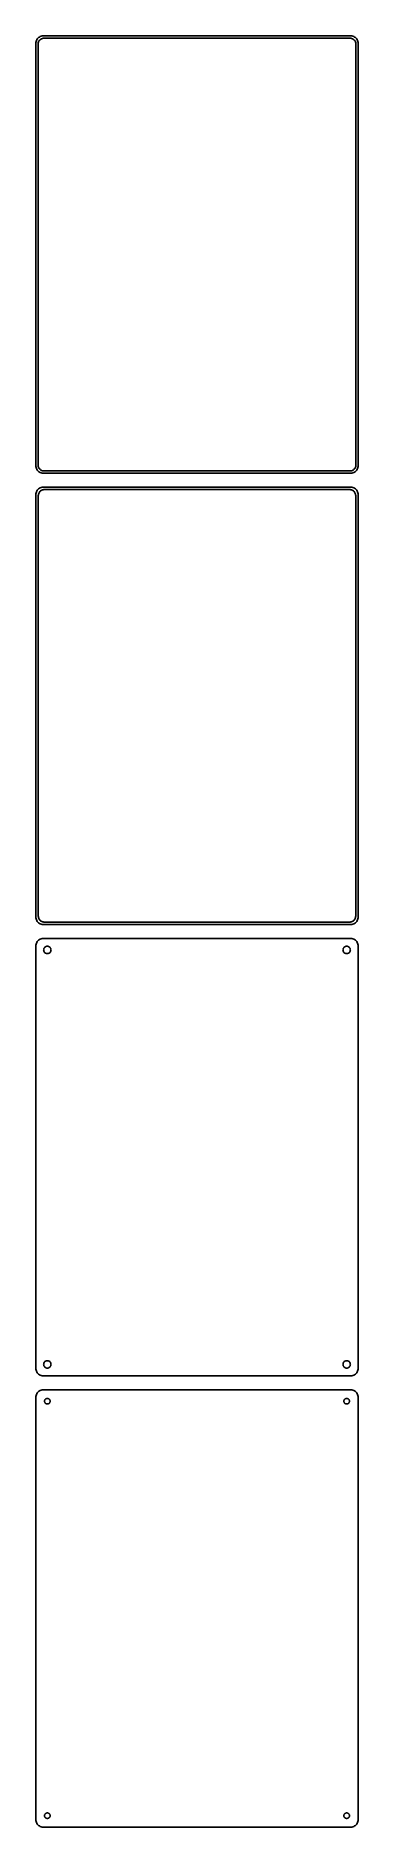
# Model space of a CAD drawing. Header units: metres. Extents: x -105 to 105, y 740 to 1906.
import ezdxf

# ---------------------------------------------------------------- set-up
doc = ezdxf.new("R2010")
doc.units = ezdxf.units.M

msp = doc.modelspace()

# ---------------------------------------------------------------- linework, layer by layer
for p, q in [((-104.843, 1902.74), (-104.961, 1902.13)), ((-104.649, 1903.34), (-104.843, 1902.74)), ((-104.382, 1903.91), (-104.649, 1903.34)), ((-104.045, 1904.44), (-104.382, 1903.91)), ((-103.645, 1904.92), (-104.045, 1904.44)), ((-103.187, 1905.35), (-103.645, 1904.92)), ((-103.374, 1901.99), (-103.219, 1902.47)), ((-103.219, 1902.47), (-103.005, 1902.93)), ((-102.679, 1905.72), (-103.187, 1905.35)), ((-103.005, 1902.93), (-102.736, 1903.35)), ((-102.736, 1903.35), (-102.416, 1903.74)), ((-102.129, 1906.02), (-102.679, 1905.72)), ((-102.416, 1903.74), (-102.05, 1904.08)), ((-101.545, 1906.26), (-102.129, 1906.02)), ((-102.05, 1904.08), (-101.643, 1904.38)), ((-101.643, 1904.38), (-101.203, 1904.62)), ((-100.937, 1906.41), (-101.545, 1906.26)), ((-101.203, 1904.62), (-100.736, 1904.8)), ((-100.314, 1906.49), (-100.937, 1906.41)), ((-100.736, 1904.8), (-100.25, 1904.93)), ((100.314, 1906.49), (-100.314, 1906.49)), ((-100.25, 1904.93), (-99.7512, 1904.99)), ((-99.7512, 1904.99), (99.7512, 1904.99)), ((99.7512, 1904.99), (100.25, 1904.93)), ((100.25, 1904.93), (100.736, 1904.8)), ((100.937, 1906.41), (100.314, 1906.49)), ((100.736, 1904.8), (101.203, 1904.62)), ((101.545, 1906.26), (100.937, 1906.41)), ((101.203, 1904.62), (101.643, 1904.38)), ((102.129, 1906.02), (101.545, 1906.26)), ((101.643, 1904.38), (102.05, 1904.08)), ((102.05, 1904.08), (102.416, 1903.74)), ((102.679, 1905.72), (102.129, 1906.02)), ((102.416, 1903.74), (102.736, 1903.35)), ((103.187, 1905.35), (102.679, 1905.72)), ((102.736, 1903.35), (103.005, 1902.93)), ((103.005, 1902.93), (103.219, 1902.47)), ((103.645, 1904.92), (103.187, 1905.35)), ((103.219, 1902.47), (103.374, 1901.99)), ((104.045, 1904.44), (103.645, 1904.92)), ((104.382, 1903.91), (104.045, 1904.44)), ((104.649, 1903.34), (104.382, 1903.91)), ((104.843, 1902.74), (104.649, 1903.34)), ((104.961, 1902.13), (104.843, 1902.74)), ((-104.961, 1902.13), (-105, 1901.5)), ((-105, 1901.5), (-105, 1626.5)), ((-103.5, 1901), (-103.468, 1901.5)), ((-103.5, 1627), (-103.5, 1901)), ((-103.468, 1901.5), (-103.374, 1901.99)), ((103.374, 1901.99), (103.468, 1901.5)), ((103.468, 1901.5), (103.5, 1901)), ((103.5, 1901), (103.5, 1627)), ((105, 1901.5), (104.961, 1902.13)), ((105, 1626.5), (105, 1901.5)), ((-105, 1626.5), (-104.961, 1625.87)), ((-104.961, 1625.87), (-104.843, 1625.26)), ((-104.843, 1625.26), (-104.649, 1624.66)), ((-104.649, 1624.66), (-104.382, 1624.09)), ((-104.382, 1624.09), (-104.045, 1623.56)), ((-104.045, 1623.56), (-103.645, 1623.08)), ((-103.645, 1623.08), (-103.187, 1622.65)), ((-103.468, 1626.5), (-103.5, 1627)), ((-103.374, 1626.01), (-103.468, 1626.5)), ((-103.219, 1625.53), (-103.374, 1626.01)), ((-103.005, 1625.07), (-103.219, 1625.53)), ((-103.187, 1622.65), (-102.679, 1622.28)), ((-102.736, 1624.65), (-103.005, 1625.07)), ((-102.416, 1624.26), (-102.736, 1624.65)), ((-102.679, 1622.28), (-102.129, 1621.98)), ((-102.05, 1623.92), (-102.416, 1624.26)), ((-101.643, 1623.62), (-102.05, 1623.92)), ((-101.203, 1623.38), (-101.643, 1623.62)), ((-100.736, 1623.2), (-101.203, 1623.38)), ((-100.25, 1623.07), (-100.736, 1623.2)), ((-99.7512, 1623.01), (-100.25, 1623.07)), ((99.7512, 1623.01), (-99.7512, 1623.01)), ((100.25, 1623.07), (99.7512, 1623.01)), ((100.736, 1623.2), (100.25, 1623.07)), ((101.203, 1623.38), (100.736, 1623.2)), ((101.643, 1623.62), (101.203, 1623.38)), ((102.05, 1623.92), (101.643, 1623.62)), ((102.416, 1624.26), (102.05, 1623.92)), ((102.129, 1621.98), (102.679, 1622.28)), ((102.736, 1624.65), (102.416, 1624.26)), ((102.679, 1622.28), (103.187, 1622.65)), ((103.005, 1625.07), (102.736, 1624.65)), ((103.219, 1625.53), (103.005, 1625.07)), ((103.187, 1622.65), (103.645, 1623.08)), ((103.374, 1626.01), (103.219, 1625.53)), ((103.468, 1626.5), (103.374, 1626.01)), ((103.5, 1627), (103.468, 1626.5)), ((103.645, 1623.08), (104.045, 1623.56)), ((104.045, 1623.56), (104.382, 1624.09)), ((104.382, 1624.09), (104.649, 1624.66)), ((104.649, 1624.66), (104.843, 1625.26)), ((104.843, 1625.26), (104.961, 1625.87)), ((104.961, 1625.87), (105, 1626.5)), ((-104.045, 1610.44), (-104.382, 1609.91)), ((-103.645, 1610.92), (-104.045, 1610.44)), ((-103.187, 1611.35), (-103.645, 1610.92)), ((-102.679, 1611.72), (-103.187, 1611.35)), ((-102.129, 1612.02), (-102.679, 1611.72)), ((-102.129, 1621.98), (-101.545, 1621.74)), ((-101.545, 1612.26), (-102.129, 1612.02)), ((-101.575, 1610.27), (-101.149, 1610.5)), ((-101.545, 1621.74), (-100.937, 1621.59)), ((-100.937, 1612.41), (-101.545, 1612.26)), ((-101.149, 1610.5), (-100.697, 1610.68)), ((-100.937, 1621.59), (-100.314, 1621.51)), ((-100.314, 1612.49), (-100.937, 1612.41)), ((-100.697, 1610.68), (-100.226, 1610.8)), ((-100.314, 1621.51), (100.314, 1621.51)), ((100.314, 1612.49), (-100.314, 1612.49)), ((-100.226, 1610.8), (-99.7432, 1610.86)), ((-99.7432, 1610.86), (99.7432, 1610.86)), ((99.7432, 1610.86), (100.226, 1610.8)), ((100.226, 1610.8), (100.697, 1610.68)), ((100.314, 1621.51), (100.937, 1621.59)), ((100.937, 1612.41), (100.314, 1612.49)), ((100.697, 1610.68), (101.149, 1610.5)), ((100.937, 1621.59), (101.545, 1621.74)), ((101.545, 1612.26), (100.937, 1612.41)), ((101.149, 1610.5), (101.575, 1610.27)), ((101.545, 1621.74), (102.129, 1621.98)), ((102.129, 1612.02), (101.545, 1612.26)), ((102.679, 1611.72), (102.129, 1612.02)), ((103.187, 1611.35), (102.679, 1611.72)), ((103.645, 1610.92), (103.187, 1611.35)), ((104.045, 1610.44), (103.645, 1610.92)), ((104.382, 1609.91), (104.045, 1610.44)), ((-104.961, 1608.13), (-105, 1607.5)), ((-105, 1607.5), (-105, 1332.5)), ((-104.843, 1608.74), (-104.961, 1608.13)), ((-104.649, 1609.34), (-104.843, 1608.74)), ((-104.382, 1609.91), (-104.649, 1609.34)), ((-103.373, 1607), (-103.342, 1607.49)), ((-103.373, 1333), (-103.373, 1607)), ((-103.342, 1607.49), (-103.251, 1607.96)), ((-103.251, 1607.96), (-103.101, 1608.43)), ((-103.101, 1608.43), (-102.894, 1608.87)), ((-102.894, 1608.87), (-102.633, 1609.28)), ((-102.633, 1609.28), (-102.323, 1609.65)), ((-102.323, 1609.65), (-101.969, 1609.98)), ((-101.969, 1609.98), (-101.575, 1610.27)), ((101.575, 1610.27), (101.969, 1609.98)), ((101.969, 1609.98), (102.323, 1609.65)), ((102.323, 1609.65), (102.633, 1609.28)), ((102.633, 1609.28), (102.894, 1608.87)), ((102.894, 1608.87), (103.101, 1608.43)), ((103.101, 1608.43), (103.251, 1607.96)), ((103.251, 1607.96), (103.342, 1607.49)), ((103.342, 1607.49), (103.373, 1607)), ((103.373, 1607), (103.373, 1333)), ((104.649, 1609.34), (104.382, 1609.91)), ((104.843, 1608.74), (104.649, 1609.34)), ((104.961, 1608.13), (104.843, 1608.74)), ((105, 1607.5), (104.961, 1608.13)), ((105, 1332.5), (105, 1607.5)), ((-105, 1332.5), (-104.961, 1331.87)), ((-104.961, 1331.87), (-104.843, 1331.26)), ((-104.843, 1331.26), (-104.649, 1330.66)), ((-104.649, 1330.66), (-104.382, 1330.09)), ((-103.342, 1332.51), (-103.373, 1333)), ((-103.251, 1332.04), (-103.342, 1332.51)), ((-103.101, 1331.57), (-103.251, 1332.04)), ((-102.894, 1331.13), (-103.101, 1331.57)), ((-102.633, 1330.72), (-102.894, 1331.13)), ((-102.323, 1330.35), (-102.633, 1330.72)), ((102.633, 1330.72), (102.323, 1330.35)), ((102.894, 1331.13), (102.633, 1330.72)), ((103.101, 1331.57), (102.894, 1331.13)), ((103.251, 1332.04), (103.101, 1331.57)), ((103.342, 1332.51), (103.251, 1332.04)), ((103.373, 1333), (103.342, 1332.51)), ((104.382, 1330.09), (104.649, 1330.66)), ((104.649, 1330.66), (104.843, 1331.26)), ((104.843, 1331.26), (104.961, 1331.87)), ((104.961, 1331.87), (105, 1332.5)), ((-104.382, 1330.09), (-104.045, 1329.56)), ((-104.045, 1329.56), (-103.645, 1329.08)), ((-103.645, 1329.08), (-103.187, 1328.65)), ((-103.187, 1328.65), (-102.679, 1328.28)), ((-102.679, 1328.28), (-102.129, 1327.98)), ((-101.969, 1330.02), (-102.323, 1330.35)), ((-102.129, 1327.98), (-101.545, 1327.74)), ((-101.575, 1329.73), (-101.969, 1330.02)), ((-101.149, 1329.5), (-101.575, 1329.73)), ((-101.545, 1327.74), (-100.937, 1327.59)), ((-100.697, 1329.32), (-101.149, 1329.5)), ((-100.937, 1327.59), (-100.314, 1327.51)), ((-100.226, 1329.2), (-100.697, 1329.32)), ((-100.314, 1327.51), (100.314, 1327.51)), ((-99.7432, 1329.14), (-100.226, 1329.2)), ((99.7432, 1329.14), (-99.7432, 1329.14)), ((100.226, 1329.2), (99.7432, 1329.14)), ((100.697, 1329.32), (100.226, 1329.2)), ((100.314, 1327.51), (100.937, 1327.59)), ((101.149, 1329.5), (100.697, 1329.32)), ((100.937, 1327.59), (101.545, 1327.74)), ((101.575, 1329.73), (101.149, 1329.5)), ((101.545, 1327.74), (102.129, 1327.98)), ((101.969, 1330.02), (101.575, 1329.73)), ((102.323, 1330.35), (101.969, 1330.02)), ((102.129, 1327.98), (102.679, 1328.28)), ((102.679, 1328.28), (103.187, 1328.65)), ((103.187, 1328.65), (103.645, 1329.08)), ((103.645, 1329.08), (104.045, 1329.56)), ((104.045, 1329.56), (104.382, 1330.09)), ((-104.961, 1314.13), (-105, 1313.5)), ((-105, 1313.5), (-105, 1038.5)), ((-104.843, 1314.74), (-104.961, 1314.13)), ((-104.649, 1315.34), (-104.843, 1314.74)), ((-104.382, 1315.91), (-104.649, 1315.34)), ((-104.045, 1316.44), (-104.382, 1315.91)), ((-103.645, 1316.92), (-104.045, 1316.44)), ((-103.187, 1317.35), (-103.645, 1316.92)), ((-102.679, 1317.72), (-103.187, 1317.35)), ((-102.129, 1318.02), (-102.679, 1317.72)), ((-101.545, 1318.26), (-102.129, 1318.02)), ((-100.937, 1318.41), (-101.545, 1318.26)), ((-100.314, 1318.49), (-100.937, 1318.41)), ((100.314, 1318.49), (-100.314, 1318.49)), ((-99.9, 1311), (-99.8811, 1311.3)), ((-99.8811, 1310.7), (-99.9, 1311)), ((-99.8811, 1311.3), (-99.8246, 1311.6)), ((-99.8246, 1310.4), (-99.8811, 1310.7)), ((-99.8246, 1311.6), (-99.7315, 1311.88)), ((-99.7315, 1310.12), (-99.8246, 1310.4)), ((-99.7315, 1311.88), (-99.6031, 1312.16)), ((-99.6031, 1309.84), (-99.7315, 1310.12)), ((-99.6031, 1312.16), (-99.4416, 1312.41)), ((-99.4416, 1309.59), (-99.6031, 1309.84)), ((-99.4416, 1312.41), (-99.2495, 1312.64)), ((-99.2495, 1309.36), (-99.4416, 1309.59)), ((-99.2495, 1312.64), (-99.0298, 1312.85)), ((-99.0298, 1309.15), (-99.2495, 1309.36)), ((-99.0298, 1312.85), (-98.786, 1313.03)), ((-98.786, 1308.97), (-99.0298, 1309.15)), ((-98.786, 1313.03), (-98.5219, 1313.17)), ((-98.5219, 1308.83), (-98.786, 1308.97)), ((-98.5219, 1313.17), (-98.2416, 1313.28)), ((-98.2416, 1308.72), (-98.5219, 1308.83)), ((-98.2416, 1313.28), (-97.9497, 1313.36)), ((-97.9497, 1308.64), (-98.2416, 1308.72)), ((-97.9497, 1313.36), (-97.6507, 1313.4)), ((-97.6507, 1308.6), (-97.9497, 1308.64)), ((-97.6507, 1313.4), (-97.3493, 1313.4)), ((-97.3493, 1308.6), (-97.6507, 1308.6)), ((-97.3493, 1313.4), (-97.0503, 1313.36)), ((-97.0503, 1308.64), (-97.3493, 1308.6)), ((-97.0503, 1313.36), (-96.7584, 1313.28)), ((-96.7584, 1308.72), (-97.0503, 1308.64)), ((-96.7584, 1313.28), (-96.4781, 1313.17)), ((-96.4781, 1308.83), (-96.7584, 1308.72)), ((-96.4781, 1313.17), (-96.214, 1313.03)), ((-96.214, 1308.97), (-96.4781, 1308.83)), ((-96.214, 1313.03), (-95.9702, 1312.85)), ((-95.9702, 1309.15), (-96.214, 1308.97)), ((-95.9702, 1312.85), (-95.7505, 1312.64)), ((-95.7505, 1309.36), (-95.9702, 1309.15)), ((-95.7505, 1312.64), (-95.5583, 1312.41)), ((-95.5583, 1309.59), (-95.7505, 1309.36)), ((-95.5583, 1312.41), (-95.3969, 1312.16)), ((-95.3969, 1309.84), (-95.5583, 1309.59)), ((-95.3969, 1312.16), (-95.2685, 1311.88)), ((-95.2685, 1310.12), (-95.3969, 1309.84)), ((-95.2685, 1311.88), (-95.1754, 1311.6)), ((-95.1754, 1310.4), (-95.2685, 1310.12)), ((-95.1754, 1311.6), (-95.1189, 1311.3)), ((-95.1189, 1310.7), (-95.1754, 1310.4)), ((-95.1189, 1311.3), (-95.1, 1311)), ((-95.1, 1311), (-95.1189, 1310.7)), ((95.1, 1311), (95.1189, 1311.3)), ((95.1189, 1310.7), (95.1, 1311)), ((95.1189, 1311.3), (95.1754, 1311.6)), ((95.1754, 1310.4), (95.1189, 1310.7)), ((95.1754, 1311.6), (95.2685, 1311.88)), ((95.2685, 1310.12), (95.1754, 1310.4)), ((95.2685, 1311.88), (95.3969, 1312.16)), ((95.3969, 1309.84), (95.2685, 1310.12)), ((95.3969, 1312.16), (95.5583, 1312.41)), ((95.5583, 1309.59), (95.3969, 1309.84)), ((95.5583, 1312.41), (95.7505, 1312.64)), ((95.7505, 1309.36), (95.5583, 1309.59)), ((95.7505, 1312.64), (95.9702, 1312.85)), ((95.9702, 1309.15), (95.7505, 1309.36)), ((95.9702, 1312.85), (96.214, 1313.03)), ((96.214, 1308.97), (95.9702, 1309.15)), ((96.214, 1313.03), (96.4781, 1313.17)), ((96.4781, 1308.83), (96.214, 1308.97)), ((96.4781, 1313.17), (96.7584, 1313.28)), ((96.7584, 1308.72), (96.4781, 1308.83)), ((96.7584, 1313.28), (97.0503, 1313.36)), ((97.0503, 1308.64), (96.7584, 1308.72)), ((97.0503, 1313.36), (97.3493, 1313.4)), ((97.3493, 1308.6), (97.0503, 1308.64)), ((97.3493, 1313.4), (97.6507, 1313.4)), ((97.6507, 1308.6), (97.3493, 1308.6)), ((97.6507, 1313.4), (97.9497, 1313.36)), ((97.9497, 1308.64), (97.6507, 1308.6)), ((97.9497, 1313.36), (98.2416, 1313.28)), ((98.2416, 1308.72), (97.9497, 1308.64)), ((98.2416, 1313.28), (98.5219, 1313.17)), ((98.5219, 1308.83), (98.2416, 1308.72)), ((98.5219, 1313.17), (98.786, 1313.03)), ((98.786, 1308.97), (98.5219, 1308.83)), ((98.786, 1313.03), (99.0298, 1312.85)), ((99.0298, 1309.15), (98.786, 1308.97)), ((99.0298, 1312.85), (99.2495, 1312.64)), ((99.2495, 1309.36), (99.0298, 1309.15)), ((99.2495, 1312.64), (99.4416, 1312.41)), ((99.4416, 1309.59), (99.2495, 1309.36)), ((99.4416, 1312.41), (99.6031, 1312.16)), ((99.6031, 1309.84), (99.4416, 1309.59)), ((99.6031, 1312.16), (99.7315, 1311.88)), ((99.7315, 1310.12), (99.6031, 1309.84)), ((99.7315, 1311.88), (99.8246, 1311.6)), ((99.8246, 1310.4), (99.7315, 1310.12)), ((99.8246, 1311.6), (99.8811, 1311.3)), ((99.8811, 1310.7), (99.8246, 1310.4)), ((99.8811, 1311.3), (99.9, 1311)), ((99.9, 1311), (99.8811, 1310.7)), ((100.937, 1318.41), (100.314, 1318.49)), ((101.545, 1318.26), (100.937, 1318.41)), ((102.129, 1318.02), (101.545, 1318.26)), ((102.679, 1317.72), (102.129, 1318.02)), ((103.187, 1317.35), (102.679, 1317.72)), ((103.645, 1316.92), (103.187, 1317.35)), ((104.045, 1316.44), (103.645, 1316.92)), ((104.382, 1315.91), (104.045, 1316.44)), ((104.649, 1315.34), (104.382, 1315.91)), ((104.843, 1314.74), (104.649, 1315.34)), ((104.961, 1314.13), (104.843, 1314.74)), ((105, 1313.5), (104.961, 1314.13)), ((105, 1038.5), (105, 1313.5)), ((-99.9, 1041), (-99.8811, 1041.3)), ((-99.8811, 1040.7), (-99.9, 1041)), ((-99.8811, 1041.3), (-99.8246, 1041.6)), ((-99.8246, 1040.4), (-99.8811, 1040.7)), ((-99.8246, 1041.6), (-99.7315, 1041.88)), ((-99.7315, 1040.12), (-99.8246, 1040.4)), ((-99.7315, 1041.88), (-99.6031, 1042.16)), ((-99.6031, 1039.84), (-99.7315, 1040.12)), ((-99.6031, 1042.16), (-99.4416, 1042.41)), ((-99.4416, 1039.59), (-99.6031, 1039.84)), ((-99.4416, 1042.41), (-99.2495, 1042.64)), ((-99.2495, 1039.36), (-99.4416, 1039.59)), ((-99.2495, 1042.64), (-99.0298, 1042.85)), ((-99.0298, 1039.15), (-99.2495, 1039.36)), ((-99.0298, 1042.85), (-98.786, 1043.03)), ((-98.786, 1038.97), (-99.0298, 1039.15)), ((-98.786, 1043.03), (-98.5219, 1043.17)), ((-98.5219, 1038.83), (-98.786, 1038.97)), ((-98.5219, 1043.17), (-98.2416, 1043.28)), ((-98.2416, 1038.72), (-98.5219, 1038.83)), ((-98.2416, 1043.28), (-97.9497, 1043.36)), ((-97.9497, 1038.64), (-98.2416, 1038.72)), ((-97.9497, 1043.36), (-97.6507, 1043.4)), ((-97.6507, 1038.6), (-97.9497, 1038.64)), ((-97.6507, 1043.4), (-97.3493, 1043.4)), ((-97.3493, 1043.4), (-97.0503, 1043.36)), ((-97.0503, 1038.64), (-97.3493, 1038.6)), ((-97.0503, 1043.36), (-96.7584, 1043.28)), ((-96.7584, 1038.72), (-97.0503, 1038.64)), ((-96.7584, 1043.28), (-96.4781, 1043.17)), ((-96.4781, 1038.83), (-96.7584, 1038.72)), ((-96.4781, 1043.17), (-96.214, 1043.03)), ((-96.214, 1038.97), (-96.4781, 1038.83)), ((-96.214, 1043.03), (-95.9702, 1042.85)), ((-95.9702, 1039.15), (-96.214, 1038.97)), ((-95.9702, 1042.85), (-95.7505, 1042.64)), ((-95.7505, 1039.36), (-95.9702, 1039.15)), ((-95.7505, 1042.64), (-95.5583, 1042.41)), ((-95.5583, 1039.59), (-95.7505, 1039.36)), ((-95.5583, 1042.41), (-95.3969, 1042.16)), ((-95.3969, 1039.84), (-95.5583, 1039.59)), ((-95.3969, 1042.16), (-95.2685, 1041.88)), ((-95.2685, 1040.12), (-95.3969, 1039.84)), ((-95.2685, 1041.88), (-95.1754, 1041.6)), ((-95.1754, 1040.4), (-95.2685, 1040.12)), ((-95.1754, 1041.6), (-95.1189, 1041.3)), ((-95.1189, 1040.7), (-95.1754, 1040.4)), ((-95.1189, 1041.3), (-95.1, 1041)), ((-95.1, 1041), (-95.1189, 1040.7)), ((95.1, 1041), (95.1189, 1041.3)), ((95.1189, 1040.7), (95.1, 1041)), ((95.1189, 1041.3), (95.1754, 1041.6)), ((95.1754, 1040.4), (95.1189, 1040.7)), ((95.1754, 1041.6), (95.2685, 1041.88)), ((95.2685, 1040.12), (95.1754, 1040.4)), ((95.2685, 1041.88), (95.3969, 1042.16)), ((95.3969, 1039.84), (95.2685, 1040.12)), ((95.3969, 1042.16), (95.5583, 1042.41)), ((95.5583, 1039.59), (95.3969, 1039.84)), ((95.5583, 1042.41), (95.7505, 1042.64)), ((95.7505, 1039.36), (95.5583, 1039.59)), ((95.7505, 1042.64), (95.9702, 1042.85)), ((95.9702, 1039.15), (95.7505, 1039.36)), ((95.9702, 1042.85), (96.214, 1043.03)), ((96.214, 1038.97), (95.9702, 1039.15)), ((96.214, 1043.03), (96.4781, 1043.17)), ((96.4781, 1038.83), (96.214, 1038.97)), ((96.4781, 1043.17), (96.7584, 1043.28)), ((96.7584, 1038.72), (96.4781, 1038.83)), ((96.7584, 1043.28), (97.0503, 1043.36)), ((97.0503, 1038.64), (96.7584, 1038.72)), ((97.0503, 1043.36), (97.3493, 1043.4)), ((97.3493, 1038.6), (97.0503, 1038.64)), ((97.3493, 1043.4), (97.6507, 1043.4)), ((97.6507, 1043.4), (97.9497, 1043.36)), ((97.9497, 1038.64), (97.6507, 1038.6)), ((97.9497, 1043.36), (98.2416, 1043.28)), ((98.2416, 1038.72), (97.9497, 1038.64)), ((98.2416, 1043.28), (98.5219, 1043.17)), ((98.5219, 1038.83), (98.2416, 1038.72)), ((98.5219, 1043.17), (98.786, 1043.03)), ((98.786, 1038.97), (98.5219, 1038.83)), ((98.786, 1043.03), (99.0298, 1042.85)), ((99.0298, 1039.15), (98.786, 1038.97)), ((99.0298, 1042.85), (99.2495, 1042.64)), ((99.2495, 1039.36), (99.0298, 1039.15)), ((99.2495, 1042.64), (99.4416, 1042.41)), ((99.4416, 1039.59), (99.2495, 1039.36)), ((99.4416, 1042.41), (99.6031, 1042.16)), ((99.6031, 1039.84), (99.4416, 1039.59)), ((99.6031, 1042.16), (99.7315, 1041.88)), ((99.7315, 1040.12), (99.6031, 1039.84)), ((99.7315, 1041.88), (99.8246, 1041.6)), ((99.8246, 1040.4), (99.7315, 1040.12)), ((99.8246, 1041.6), (99.8811, 1041.3)), ((99.8811, 1040.7), (99.8246, 1040.4)), ((99.8811, 1041.3), (99.9, 1041)), ((99.9, 1041), (99.8811, 1040.7)), ((-105, 1038.5), (-104.961, 1037.87)), ((-104.961, 1037.87), (-104.843, 1037.26)), ((-104.843, 1037.26), (-104.649, 1036.66)), ((-104.649, 1036.66), (-104.382, 1036.09)), ((-104.382, 1036.09), (-104.045, 1035.56)), ((-104.045, 1035.56), (-103.645, 1035.08)), ((-103.645, 1035.08), (-103.187, 1034.65)), ((-103.187, 1034.65), (-102.679, 1034.28)), ((-102.679, 1034.28), (-102.129, 1033.98)), ((-102.129, 1033.98), (-101.545, 1033.74)), ((-101.545, 1033.74), (-100.937, 1033.59)), ((-100.937, 1033.59), (-100.314, 1033.51)), ((-100.314, 1033.51), (100.314, 1033.51)), ((-97.3493, 1038.6), (-97.6507, 1038.6)), ((97.6507, 1038.6), (97.3493, 1038.6)), ((100.314, 1033.51), (100.937, 1033.59)), ((100.937, 1033.59), (101.545, 1033.74)), ((101.545, 1033.74), (102.129, 1033.98)), ((102.129, 1033.98), (102.679, 1034.28)), ((102.679, 1034.28), (103.187, 1034.65)), ((103.187, 1034.65), (103.645, 1035.08)), ((103.645, 1035.08), (104.045, 1035.56)), ((104.045, 1035.56), (104.382, 1036.09)), ((104.382, 1036.09), (104.649, 1036.66)), ((104.649, 1036.66), (104.843, 1037.26)), ((104.843, 1037.26), (104.961, 1037.87)), ((104.961, 1037.87), (105, 1038.5)), ((-104.961, 1020.13), (-105, 1019.5)), ((-105, 1019.5), (-105, 744.5)), ((-104.843, 1020.74), (-104.961, 1020.13)), ((-104.649, 1021.34), (-104.843, 1020.74)), ((-104.382, 1021.91), (-104.649, 1021.34)), ((-104.045, 1022.44), (-104.382, 1021.91)), ((-103.645, 1022.92), (-104.045, 1022.44)), ((-103.187, 1023.35), (-103.645, 1022.92)), ((-102.679, 1023.72), (-103.187, 1023.35)), ((-102.129, 1024.02), (-102.679, 1023.72)), ((-101.545, 1024.26), (-102.129, 1024.02)), ((-100.937, 1024.41), (-101.545, 1024.26)), ((-100.314, 1024.49), (-100.937, 1024.41)), ((100.314, 1024.49), (-100.314, 1024.49)), ((-99.3, 1017), (-99.2858, 1017.23)), ((-99.2858, 1016.77), (-99.3, 1017)), ((-99.2858, 1017.23), (-99.2434, 1017.45)), ((-99.2434, 1016.55), (-99.2858, 1016.77)), ((-99.2434, 1017.45), (-99.1736, 1017.66)), ((-99.1736, 1016.34), (-99.2434, 1016.55)), ((-99.1736, 1017.66), (-99.0773, 1017.87)), ((-99.0773, 1016.13), (-99.1736, 1016.34)), ((-99.0773, 1017.87), (-98.9562, 1018.06)), ((-98.9562, 1015.94), (-99.0773, 1016.13)), ((-98.9562, 1018.06), (-98.8121, 1018.23)), ((-98.8121, 1015.77), (-98.9562, 1015.94)), ((-98.8121, 1018.23), (-98.6474, 1018.39)), ((-98.6474, 1015.61), (-98.8121, 1015.77)), ((-98.6474, 1018.39), (-98.4645, 1018.52)), ((-98.4645, 1015.48), (-98.6474, 1015.61)), ((-98.4645, 1018.52), (-98.2664, 1018.63)), ((-98.2664, 1015.37), (-98.4645, 1015.48)), ((-98.2664, 1018.63), (-98.0562, 1018.71)), ((-98.0562, 1015.29), (-98.2664, 1015.37)), ((-98.0562, 1018.71), (-97.8373, 1018.77)), ((-97.8373, 1015.23), (-98.0562, 1015.29)), ((-97.8373, 1018.77), (-97.613, 1018.8)), ((-97.613, 1018.8), (-97.387, 1018.8)), ((-97.387, 1018.8), (-97.1627, 1018.77)), ((-97.1627, 1018.77), (-96.9438, 1018.71)), ((-96.9438, 1015.29), (-97.1627, 1015.23)), ((-96.9438, 1018.71), (-96.7336, 1018.63)), ((-96.7336, 1015.37), (-96.9438, 1015.29)), ((-96.7336, 1018.63), (-96.5355, 1018.52)), ((-96.5355, 1015.48), (-96.7336, 1015.37)), ((-96.5355, 1018.52), (-96.3526, 1018.39)), ((-96.3526, 1015.61), (-96.5355, 1015.48)), ((-96.3526, 1018.39), (-96.1879, 1018.23)), ((-96.1879, 1015.77), (-96.3526, 1015.61)), ((-96.1879, 1018.23), (-96.0438, 1018.06)), ((-96.0438, 1015.94), (-96.1879, 1015.77)), ((-96.0438, 1018.06), (-95.9226, 1017.87)), ((-95.9226, 1016.13), (-96.0438, 1015.94)), ((-95.9226, 1017.87), (-95.8264, 1017.66)), ((-95.8264, 1016.34), (-95.9226, 1016.13)), ((-95.8264, 1017.66), (-95.7565, 1017.45)), ((-95.7565, 1016.55), (-95.8264, 1016.34)), ((-95.7565, 1017.45), (-95.7142, 1017.23)), ((-95.7142, 1016.77), (-95.7565, 1016.55)), ((-95.7142, 1017.23), (-95.7, 1017)), ((-95.7, 1017), (-95.7142, 1016.77)), ((95.7, 1017), (95.7142, 1017.23)), ((95.7142, 1016.77), (95.7, 1017)), ((95.7142, 1017.23), (95.7565, 1017.45)), ((95.7565, 1016.55), (95.7142, 1016.77)), ((95.7565, 1017.45), (95.8264, 1017.66)), ((95.8264, 1016.34), (95.7565, 1016.55)), ((95.8264, 1017.66), (95.9226, 1017.87)), ((95.9226, 1016.13), (95.8264, 1016.34)), ((95.9226, 1017.87), (96.0438, 1018.06)), ((96.0438, 1015.94), (95.9226, 1016.13)), ((96.0438, 1018.06), (96.1879, 1018.23)), ((96.1879, 1015.77), (96.0438, 1015.94)), ((96.1879, 1018.23), (96.3526, 1018.39)), ((96.3526, 1015.61), (96.1879, 1015.77)), ((96.3526, 1018.39), (96.5355, 1018.52)), ((96.5355, 1015.48), (96.3526, 1015.61)), ((96.5355, 1018.52), (96.7336, 1018.63)), ((96.7336, 1015.37), (96.5355, 1015.48)), ((96.7336, 1018.63), (96.9438, 1018.71)), ((96.9438, 1015.29), (96.7336, 1015.37)), ((96.9438, 1018.71), (97.1627, 1018.77)), ((97.1627, 1015.23), (96.9438, 1015.29)), ((97.1627, 1018.77), (97.387, 1018.8)), ((97.387, 1018.8), (97.613, 1018.8)), ((97.613, 1018.8), (97.8373, 1018.77)), ((97.8373, 1018.77), (98.0562, 1018.71)), ((98.0562, 1015.29), (97.8373, 1015.23)), ((98.0562, 1018.71), (98.2664, 1018.63)), ((98.2664, 1015.37), (98.0562, 1015.29)), ((98.2664, 1018.63), (98.4645, 1018.52)), ((98.4645, 1015.48), (98.2664, 1015.37)), ((98.4645, 1018.52), (98.6474, 1018.39)), ((98.6474, 1015.61), (98.4645, 1015.48)), ((98.6474, 1018.39), (98.8121, 1018.23)), ((98.8121, 1015.77), (98.6474, 1015.61)), ((98.8121, 1018.23), (98.9562, 1018.06)), ((98.9562, 1015.94), (98.8121, 1015.77)), ((98.9562, 1018.06), (99.0773, 1017.87)), ((99.0773, 1016.13), (98.9562, 1015.94)), ((99.0773, 1017.87), (99.1736, 1017.66)), ((99.1736, 1016.34), (99.0773, 1016.13)), ((99.1736, 1017.66), (99.2434, 1017.45)), ((99.2434, 1016.55), (99.1736, 1016.34)), ((99.2434, 1017.45), (99.2858, 1017.23)), ((99.2858, 1016.77), (99.2434, 1016.55)), ((99.2858, 1017.23), (99.3, 1017)), ((99.3, 1017), (99.2858, 1016.77)), ((100.937, 1024.41), (100.314, 1024.49)), ((101.545, 1024.26), (100.937, 1024.41)), ((102.129, 1024.02), (101.545, 1024.26)), ((102.679, 1023.72), (102.129, 1024.02)), ((103.187, 1023.35), (102.679, 1023.72)), ((103.645, 1022.92), (103.187, 1023.35)), ((104.045, 1022.44), (103.645, 1022.92)), ((104.382, 1021.91), (104.045, 1022.44)), ((104.649, 1021.34), (104.382, 1021.91)), ((104.843, 1020.74), (104.649, 1021.34)), ((104.961, 1020.13), (104.843, 1020.74)), ((105, 1019.5), (104.961, 1020.13)), ((105, 744.5), (105, 1019.5)), ((-97.613, 1015.2), (-97.8373, 1015.23)), ((-97.387, 1015.2), (-97.613, 1015.2)), ((-97.1627, 1015.23), (-97.387, 1015.2)), ((97.387, 1015.2), (97.1627, 1015.23)), ((97.613, 1015.2), (97.387, 1015.2)), ((97.8373, 1015.23), (97.613, 1015.2)), ((-99.3, 747), (-99.2858, 747.226)), ((-99.2858, 746.774), (-99.3, 747)), ((-99.2858, 747.226), (-99.2434, 747.448)), ((-99.2434, 747.448), (-99.1736, 747.663)), ((-99.1736, 747.663), (-99.0773, 747.867)), ((-99.0773, 747.867), (-98.9562, 748.058)), ((-98.9562, 748.058), (-98.8121, 748.232)), ((-98.8121, 748.232), (-98.6474, 748.387)), ((-98.6474, 748.387), (-98.4645, 748.52)), ((-98.4645, 748.52), (-98.2664, 748.629)), ((-98.2664, 748.629), (-98.0562, 748.712)), ((-98.0562, 748.712), (-97.8373, 748.768)), ((-97.8373, 748.768), (-97.613, 748.796)), ((-97.613, 748.796), (-97.387, 748.796)), ((-97.387, 748.796), (-97.1627, 748.768)), ((-97.1627, 748.768), (-96.9438, 748.712)), ((-96.9438, 748.712), (-96.7336, 748.629)), ((-96.7336, 748.629), (-96.5355, 748.52)), ((-96.5355, 748.52), (-96.3526, 748.387)), ((-96.3526, 748.387), (-96.1879, 748.232)), ((-96.1879, 748.232), (-96.0438, 748.058)), ((-96.0438, 748.058), (-95.9226, 747.867)), ((-95.9226, 747.867), (-95.8264, 747.663)), ((-95.8264, 747.663), (-95.7565, 747.448)), ((-95.7565, 747.448), (-95.7142, 747.226)), ((-95.7142, 747.226), (-95.7, 747)), ((-95.7, 747), (-95.7142, 746.774)), ((95.7, 747), (95.7142, 747.226)), ((95.7142, 746.774), (95.7, 747)), ((95.7142, 747.226), (95.7565, 747.448)), ((95.7565, 747.448), (95.8264, 747.663)), ((95.8264, 747.663), (95.9226, 747.867)), ((95.9226, 747.867), (96.0438, 748.058)), ((96.0438, 748.058), (96.1879, 748.232)), ((96.1879, 748.232), (96.3526, 748.387)), ((96.3526, 748.387), (96.5355, 748.52)), ((96.5355, 748.52), (96.7336, 748.629)), ((96.7336, 748.629), (96.9438, 748.712)), ((96.9438, 748.712), (97.1627, 748.768)), ((97.1627, 748.768), (97.387, 748.796)), ((97.387, 748.796), (97.613, 748.796)), ((97.613, 748.796), (97.8373, 748.768)), ((97.8373, 748.768), (98.0562, 748.712)), ((98.0562, 748.712), (98.2664, 748.629)), ((98.2664, 748.629), (98.4645, 748.52)), ((98.4645, 748.52), (98.6474, 748.387)), ((98.6474, 748.387), (98.8121, 748.232)), ((98.8121, 748.232), (98.9562, 748.058)), ((98.9562, 748.058), (99.0773, 747.867)), ((99.0773, 747.867), (99.1736, 747.663)), ((99.1736, 747.663), (99.2434, 747.448)), ((99.2434, 747.448), (99.2858, 747.226)), ((99.2858, 747.226), (99.3, 747)), ((99.3, 747), (99.2858, 746.774)), ((-105, 744.5), (-104.961, 743.873)), ((-104.961, 743.873), (-104.843, 743.257)), ((-104.843, 743.257), (-104.649, 742.659)), ((-104.649, 742.659), (-104.382, 742.091)), ((-104.382, 742.091), (-104.045, 741.561)), ((-104.045, 741.561), (-103.645, 741.077)), ((-103.645, 741.077), (-103.187, 740.647)), ((-103.187, 740.647), (-102.679, 740.278)), ((-102.679, 740.278), (-102.129, 739.976)), ((-102.129, 739.976), (-101.545, 739.745)), ((-101.545, 739.745), (-100.937, 739.589)), ((-100.937, 739.589), (-100.314, 739.51)), ((-100.314, 739.51), (100.314, 739.51)), ((-99.2434, 746.552), (-99.2858, 746.774)), ((-99.1736, 746.337), (-99.2434, 746.552)), ((-99.0773, 746.133), (-99.1736, 746.337)), ((-98.9562, 745.942), (-99.0773, 746.133)), ((-98.8121, 745.768), (-98.9562, 745.942)), ((-98.6474, 745.613), (-98.8121, 745.768)), ((-98.4645, 745.48), (-98.6474, 745.613)), ((-98.2664, 745.371), (-98.4645, 745.48)), ((-98.0562, 745.288), (-98.2664, 745.371)), ((-97.8373, 745.232), (-98.0562, 745.288)), ((-97.613, 745.204), (-97.8373, 745.232)), ((-97.387, 745.204), (-97.613, 745.204)), ((-97.1627, 745.232), (-97.387, 745.204)), ((-96.9438, 745.288), (-97.1627, 745.232)), ((-96.7336, 745.371), (-96.9438, 745.288)), ((-96.5355, 745.48), (-96.7336, 745.371)), ((-96.3526, 745.613), (-96.5355, 745.48)), ((-96.1879, 745.768), (-96.3526, 745.613)), ((-96.0438, 745.942), (-96.1879, 745.768)), ((-95.9226, 746.133), (-96.0438, 745.942)), ((-95.8264, 746.337), (-95.9226, 746.133)), ((-95.7565, 746.552), (-95.8264, 746.337)), ((-95.7142, 746.774), (-95.7565, 746.552)), ((95.7565, 746.552), (95.7142, 746.774)), ((95.8264, 746.337), (95.7565, 746.552)), ((95.9226, 746.133), (95.8264, 746.337)), ((96.0438, 745.942), (95.9226, 746.133)), ((96.1879, 745.768), (96.0438, 745.942)), ((96.3526, 745.613), (96.1879, 745.768)), ((96.5355, 745.48), (96.3526, 745.613)), ((96.7336, 745.371), (96.5355, 745.48)), ((96.9438, 745.288), (96.7336, 745.371)), ((97.1627, 745.232), (96.9438, 745.288)), ((97.387, 745.204), (97.1627, 745.232)), ((97.613, 745.204), (97.387, 745.204)), ((97.8373, 745.232), (97.613, 745.204)), ((98.0562, 745.288), (97.8373, 745.232)), ((98.2664, 745.371), (98.0562, 745.288)), ((98.4645, 745.48), (98.2664, 745.371)), ((98.6474, 745.613), (98.4645, 745.48)), ((98.8121, 745.768), (98.6474, 745.613)), ((98.9562, 745.942), (98.8121, 745.768)), ((99.0773, 746.133), (98.9562, 745.942)), ((99.1736, 746.337), (99.0773, 746.133)), ((99.2434, 746.552), (99.1736, 746.337)), ((99.2858, 746.774), (99.2434, 746.552)), ((100.314, 739.51), (100.937, 739.589)), ((100.937, 739.589), (101.545, 739.745)), ((101.545, 739.745), (102.129, 739.976)), ((102.129, 739.976), (102.679, 740.278)), ((102.679, 740.278), (103.187, 740.647)), ((103.187, 740.647), (103.645, 741.077)), ((103.645, 741.077), (104.045, 741.561)), ((104.045, 741.561), (104.382, 742.091)), ((104.382, 742.091), (104.649, 742.659)), ((104.649, 742.659), (104.843, 743.257)), ((104.843, 743.257), (104.961, 743.873)), ((104.961, 743.873), (105, 744.5))]:
    msp.add_line(p, q)

doc.saveas('drawing.dxf')
